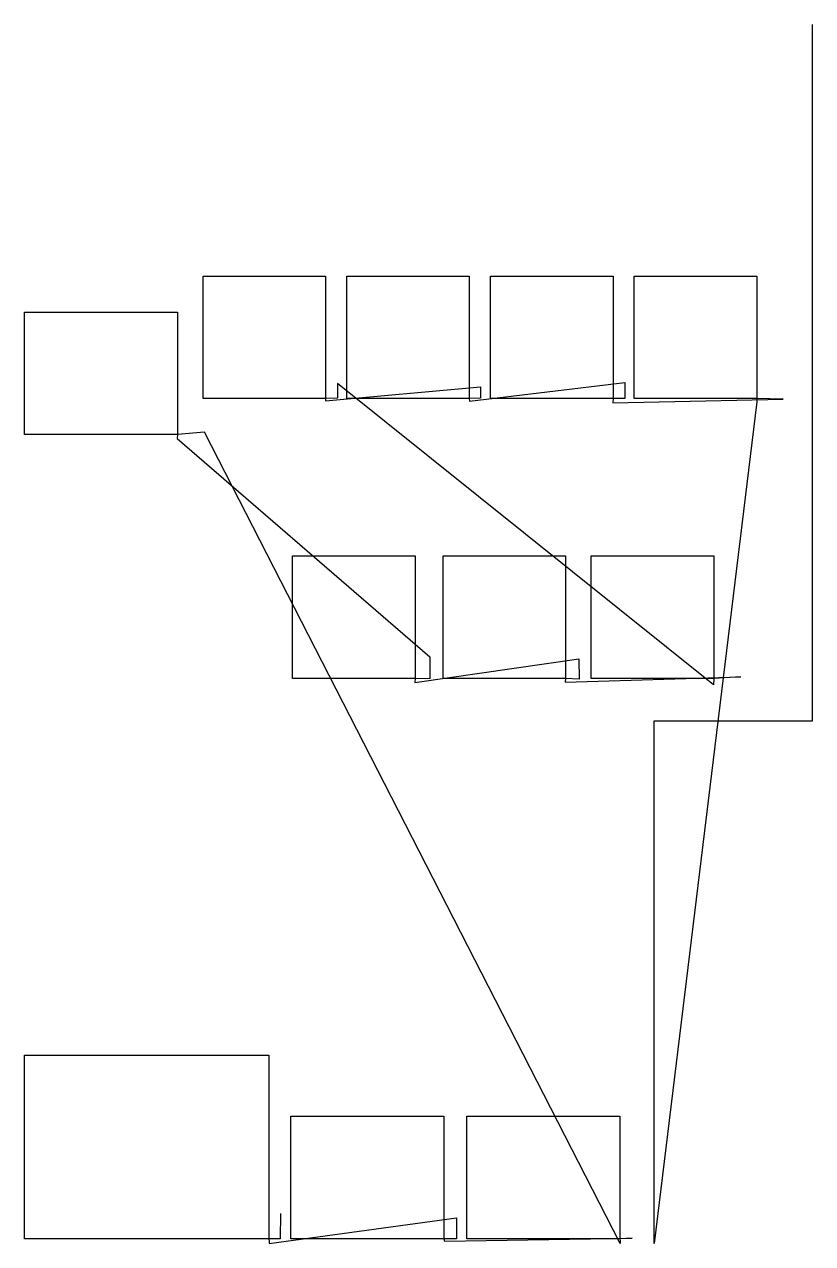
# Model space of a CAD drawing. Header units: metres. Extents: x 8 to 1301, y 0 to 2000.
import ezdxf

# ---------------------------------------------------------------- set-up
doc = ezdxf.new("R2010")
doc.units = ezdxf.units.M

msp = doc.modelspace()

# ---------------------------------------------------------------- linework, layer by layer
at = {"layer": 'TOOL_0'}
for p, q in [((1301.21, 1998.999), (1301.21, 1999.999)), ((1301.21, 857.534), (1301.21, 1998.999)), ((301.064, 1386.105), (301.064, 1587.105)), ((301.064, 1587.105), (502.064, 1587.105)), ((502.064, 1587.105), (502.064, 1386.105)), ((536.939, 1386.104), (536.939, 1587.104)), ((536.939, 1587.104), (737.939, 1587.104)), ((737.939, 1587.104), (737.939, 1386.104)), ((772.814, 1386.105), (772.814, 1587.105)), ((772.814, 1587.105), (973.814, 1587.105)), ((973.814, 1587.105), (973.814, 1386.105)), ((1008.689, 1386.105), (1008.689, 1587.105)), ((1008.689, 1587.105), (1209.689, 1587.105)), ((1209.689, 1587.105), (1209.689, 1386.105)), ((8.001, 1327.089), (8.001, 1528.089)), ((8.001, 1528.089), (259.001, 1528.089)), ((259.001, 1528.089), (259.001, 1327.089)), ((501.961, 1382.642), (756.189, 1405.675)), ((521.885, 1410.957), (521.583, 1386.882)), ((1138.535, 916.376), (521.885, 1410.957)), ((738.028, 1381.919), (993.116, 1412.508)), ((756.189, 1405.675), (756.189, 1386.742)), ((993.116, 1412.508), (992.85, 1386.555)), ((502.064, 1386.105), (301.064, 1386.105)), ((502.064, 1386.105), (501.961, 1382.642)), ((521.583, 1386.882), (502.064, 1386.105)), ((737.939, 1386.104), (536.939, 1386.104)), ((756.189, 1386.742), (737.939, 1386.104)), ((737.939, 1386.104), (738.028, 1381.919)), ((973.814, 1386.105), (772.814, 1386.105)), ((973.814, 1386.105), (973.38, 1379.332)), ((973.38, 1379.332), (1252.749, 1385.417)), ((992.85, 1386.555), (973.814, 1386.105)), ((1209.689, 1386.105), (1008.689, 1386.105)), ((1209.464, 1381.019), (1041.238, -0.001)), ((1209.689, 1386.105), (1209.464, 1381.019)), ((1252.749, 1385.417), (1209.689, 1386.105)), ((259.001, 1327.089), (8.001, 1327.089)), ((259.001, 1327.089), (258.674, 1320.863)), ((258.674, 1320.863), (673.395, 962.554)), ((303.475, 1331.113), (259.001, 1327.089)), ((985.239, 0), (303.475, 1331.113)), ((448.138, 927.06), (448.138, 1128.06)), ((448.138, 1128.06), (649.138, 1128.06)), ((649.138, 1128.06), (649.138, 927.06)), ((694.836, 927.06), (694.836, 1128.06)), ((694.836, 1128.06), (895.836, 1128.06)), ((895.836, 1128.06), (895.836, 927.06)), ((937.927, 927.059), (937.927, 1128.059)), ((937.927, 1128.059), (1138.927, 1128.059)), ((1138.927, 1128.059), (1138.927, 927.059)), ((673.395, 962.554), (673.395, 926.329)), ((648.687, 920.609), (917.389, 959.44)), ((917.389, 959.44), (917.989, 926.057)), ((649.138, 927.06), (448.138, 927.06)), ((649.138, 927.06), (648.687, 920.609)), ((673.395, 926.329), (649.138, 927.06)), ((895.836, 927.06), (694.836, 927.06)), ((895.504, 921.245), (1183.375, 929.714)), ((895.836, 927.06), (895.504, 921.245)), ((917.989, 926.057), (895.836, 927.06)), ((1138.927, 927.059), (937.927, 927.059)), ((1138.927, 927.059), (1138.535, 916.376)), ((1183.375, 929.714), (1138.927, 927.059)), ((1041.238, 0.999), (1041.238, 857.534)), ((1041.238, 857.534), (1301.21, 857.534)), ((8, 8.001), (8, 309.001)), ((8, 309.001), (409, 309.001)), ((409, 309.001), (409, 8.001)), ((445.337, 8.001), (445.337, 209.001)), ((445.337, 209.001), (696.337, 209.001)), ((696.337, 209.001), (696.337, 8.001)), ((733.938, 8.001), (733.938, 209.001)), ((733.938, 209.001), (984.938, 209.001)), ((984.938, 209.001), (984.938, 8.001)), ((409.875, 0), (716.7, 42.405)), ((427.929, 49.642), (427.633, 8.076)), ((716.7, 42.405), (716.7, 7.715)), ((409, 8.001), (8, 8.001)), ((427.633, 8.076), (409, 8.001)), ((409, 8.001), (409.875, 3.919)), ((409.875, 3.919), (409.875, 0)), ((696.337, 8.001), (445.337, 8.001)), ((716.7, 7.715), (696.337, 8.001)), ((696.337, 8.001), (697.016, 4.246)), ((697.016, 4.246), (1005.154, 8.685)), ((984.938, 8.001), (733.938, 8.001)), ((1005.154, 8.685), (984.938, 8.001)), ((984.938, 8.001), (985.239, 4.795)), ((985.239, 4.795), (985.239, 0)), ((1041.238, -0.001), (1041.238, 0.999)), ((1041.238, 0.999), (1041.238, -0.001)), ((1041.238, -0.001), (1041.238, 0.999)), ((1041.238, -0.001), (1041.238, -0.001))]:
    msp.add_line(p, q, dxfattribs=at)

doc.saveas('drawing.dxf')
